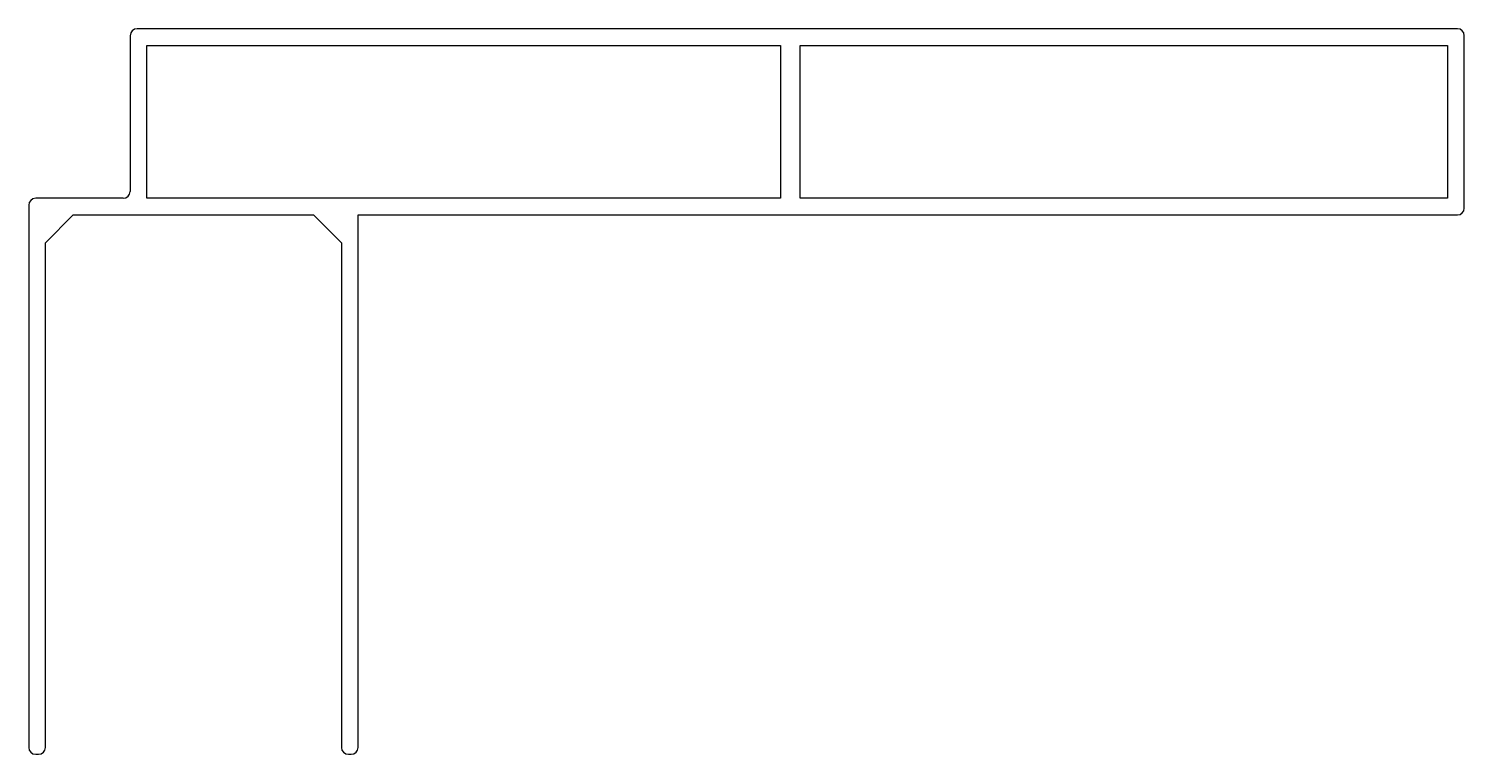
# Model space of a CAD drawing. Extents: x 443 to 547, y 572 to 624.
import ezdxf

# ---------------------------------------------------------------- set-up
doc = ezdxf.new("R2010")
doc.units = 0
doc.layers.get('0').update_dxf_attribs({"linetype": 'CONTINUOUS'})

msp = doc.modelspace()

# ---------------------------------------------------------------- linework, layer by layer
for p, q in [((450.78, 623.26), (450.78, 612.06)), ((546.28, 623.76), (451.28, 623.76)), ((546.78, 610.86), (546.78, 623.26)), ((451.98, 611.56), (451.98, 622.56)), ((451.98, 622.56), (497.58, 622.56)), ((497.58, 622.56), (497.58, 611.56)), ((498.98, 611.56), (498.98, 622.56)), ((498.98, 622.56), (545.58, 622.56)), ((545.58, 622.56), (545.58, 611.56)), ((450.28, 611.56), (443.98, 611.56)), ((497.58, 611.56), (451.98, 611.56)), ((545.58, 611.56), (498.98, 611.56)), ((443.48, 611.06), (443.48, 572.06)), ((444.68, 608.36), (446.68, 610.36)), ((446.68, 610.36), (463.98, 610.36)), ((463.98, 610.36), (465.98, 608.36)), ((467.18, 572.06), (467.18, 610.36)), ((467.18, 610.36), (546.28, 610.36)), ((444.68, 572.06), (444.68, 608.36)), ((465.98, 608.36), (465.98, 572.06)), ((443.98, 571.56), (444.18, 571.56)), ((466.48, 571.56), (466.68, 571.56))]:
    msp.add_line(p, q)
for centre, start, end in [((451.28, 623.26), 90, 180), ((546.28, 623.26), 360, 90), ((443.98, 611.06), 90, 180), ((450.28, 612.06), 270, 360), ((546.28, 610.86), 270, 0), ((443.98, 572.06), 180, 270), ((444.18, 572.06), 270, 0), ((466.48, 572.06), 180, 270), ((466.68, 572.06), 270, 0)]:
    msp.add_arc(centre, 0.5, start, end)

doc.saveas('drawing.dxf')
